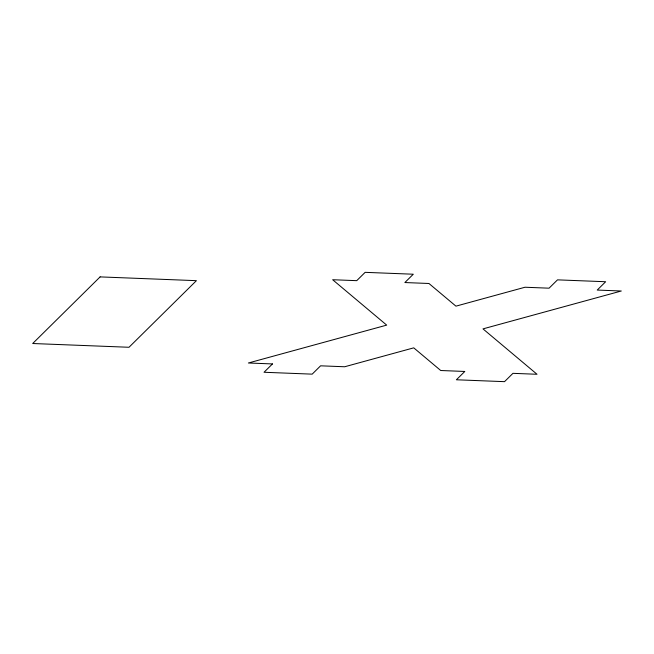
<?xml version="1.0" encoding="UTF-8"?>
<svg xmlns="http://www.w3.org/2000/svg" width="654" height="654" viewBox="0 0 654 654"><rect width="100%" height="100%" fill="white"/><g stroke="black" fill="none" stroke-linecap="round" stroke-linejoin="round"><path stroke-width="0.98" d="M100.111 276.895L32.7 343.513L129.002 347.274L196.413 280.664L100.111 276.895M272.456 363.935L264.028 372.265L312.179 374.145L320.599 365.815L344.674 366.763L413.745 347.846L440.739 370.516L464.806 371.456L456.386 379.778L504.528 381.658L512.957 373.336L537.032 374.276L482.987 328.88L621.3 291.005L597.225 290.065L605.653 281.735L557.502 279.855L549.074 288.185L524.999 287.237L455.936 306.154L428.942 283.484L404.867 282.544L413.295 274.222L365.145 272.342L356.724 280.664L332.649 279.724L386.694 325.12L248.381 362.995L272.456 363.935"/></g></svg>
